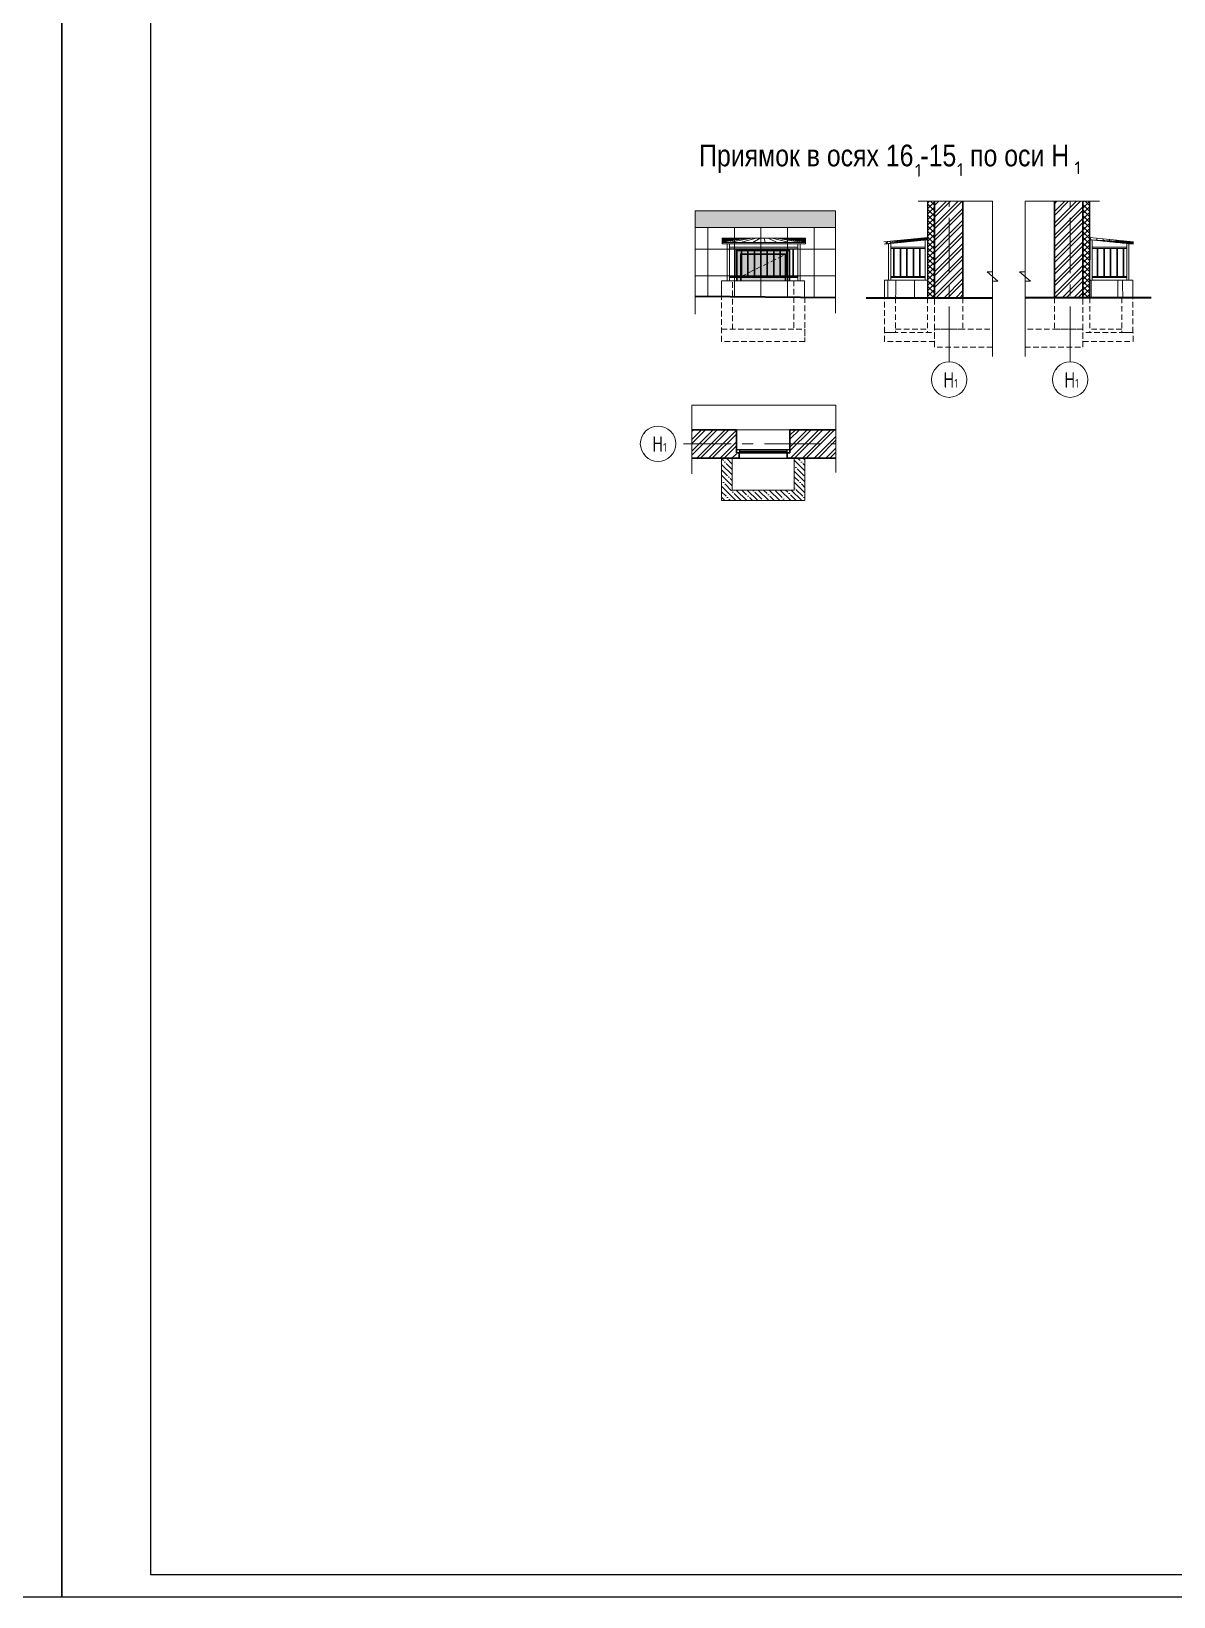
# Model space of a CAD drawing. Header units: millimetres. Extents: x -136099598 to 9192475, y 0 to 779331.
# Drawn here: x -246360 to -220567, y 242529 to 277872 of the extents above; entities that cross this region are included whole.
import ezdxf

# ---------------------------------------------------------------- set-up
doc = ezdxf.new("R2010")
doc.units = ezdxf.units.MM
doc.header["$MEASUREMENT"] = 0
doc.linetypes.add('01_base$0$DASHED2', pattern=[0.375, 0.25, -0.125])
doc.linetypes.add('CENTER', pattern=[2, 1.25, -0.25, 0.25, -0.25])
doc.layers.get('0').update_dxf_attribs({"color": 250, "lineweight": 9})
for name, color, linetype, lineweight, true_color in [('!_Окно_00_Штрих_Стекло', 7, 'Continuous', 0, 0x737373), ('RAL 7016', 7, 'Continuous', 0, 0x383e42), ('RAL 90 10', 7, 'Continuous', 0, 0xf1ece1)]:
    doc.layers.add(name, color=color, linetype=linetype, lineweight=lineweight, true_color=true_color)
for name, color, linetype, lineweight in [('!_Цоколь', 7, 'Continuous', 0), ('АР_МосжилНии_Стены', 202, 'Continuous', 30), ('АР_Навесной фасад', 5, 'Continuous', 5), ('АР_Окна', 4, 'Continuous', 0), ('АР_Оси', 193, 'Continuous', 9), ('АР_Сущ Несущая стена', 202, 'Continuous', 30), ('АР_тонкая линия', 250, 'Continuous', 0), ('АР_Утеплитель', 250, 'Continuous', 9), ('АР_Штриховка кирпич', 250, 'Continuous', 9), ('АР_Штриховка монолит', 250, 'Continuous', 9), ('Ограждение', 250, 'Continuous', 9), ('пунктир', 251, 'Continuous', 13)]:
    doc.layers.add(name, color=color, linetype=linetype, lineweight=lineweight)
for name, color, linetype in [('_RAMKA', 7, 'Continuous'), ('PDF _0', 7, 'Continuous'), ('АР_новое окно', 160, 'Continuous')]:
    doc.layers.add(name, color=color, linetype=linetype)
doc.styles.add('Arial', font='ARIALN.TTF')
doc.styles.add('PDF ISOCPEUR', font='isocpeur.ttf')
doc.styles.add('ГОСТ 2.304', font='isocpeur.ttf', dxfattribs={"width": 0.7})
pattern_1 = [(45, (0, 0), (-132.5825214724777, 132.5825214724777), []), (45, (88.38834750000001, 0), (-132.5825214724777, 132.5825214724777), [])]

# ---------------------------------------------------------------- blocks, each defined once
blk = doc.blocks.new('A$Cdfe5a1b4')
at = {"layer": 'RAL 7016', "ltscale": 100, "true_color": 0x000000, "transparency": 33554687}
h = blk.add_hatch(dxfattribs=at)
h.set_pattern_fill('ANSI32', color=18, scale=400, angle=45)
h.set_pattern_definition([(90, (8363977705.788671, 936048060.8227469), (-150, 0), []), (90, (8363977755.788671, 936048110.8227468), (-150, 0), [])])
h.paths.add_polyline_path([(-118.3840542095568, 960.0836389507749), (1762.629831267994, 960.049169541744), (1762.629831267994, 860.9484251750982), (-118.3840542095568, 860.9828945841291)])
at = {"ltscale": 150}
blk.add_line((-118.3840542095568, 960.1355539663346), (1762.629831267994, 959.9482513318653), dxfattribs=at)
blk.add_lwpolyline([(-118.3840542095568, 860.8829772915342), (1762.569256028206, 860.8829772915342), (1762.569256028206, 828.4502151925699), (-118.3840542095568, 828.4502151925699)], close=True, dxfattribs=at)
at = {"layer": 'Ограждение', "ltscale": 50}
for points in [[(1762.629831267994, 960.0991281880415), (1762.629831267994, 860.8984665288008), (-118.3840542095568, 860.8829772915342), (-118.3840542095568, 960.0836389507749)], [(50, 828.4502151969355), (0, 828.4502151969355), (0, 0), (50, 0)], [(1595.617523735404, 828.4502151925699), (1645.617523735396, 828.4502151925699), (1645.617523735396, -4.365574568510056e-09), (1595.617523735404, -4.365574568510056e-09)]]:
    blk.add_lwpolyline(points, close=True, dxfattribs=at)
at = {"layer": 'Ограждение'}
for points in [[(1595.617523735404, 720.9569883093474), (50, 720.9579441418173)], [(1595.617523735404, 756.9321599050936), (50.014892578125, 756.9855275024893)], [(165.2247277528238, 95.1212096531525), (165.2223236740554, 720.9577232787268)], [(181.2223236740554, 720.9578629920142), (181.2247277528238, 95.1212096531525), (181.2247277528238, 95.1212096531525)], [(311.2246146338422, 95.03784776328382), (311.2222105550737, 720.8743612696488)], [(327.2222105550737, 720.8745009829362), (327.2246146338422, 95.03784776328382), (327.2246146338422, 95.03784776328382)], [(457.2245947027004, 95.00326643727249), (457.222190623932, 720.8397799436375)], [(473.222190623932, 720.8399196569248), (473.2245947027004, 95.00326643727249), (473.2245947027004, 95.00326643727249)], [(603.2244810323518, 95.0634378406645), (603.2220769535834, 720.8999513470295)], [(619.2220769535834, 720.9000910603169), (619.2244810323518, 95.0634378406645), (619.2244810323518, 95.0634378406645)], [(749.2244611012101, 95.02885651465317), (749.2220570224416, 720.8653700210182)], [(765.2220570224416, 720.8655097343055), (765.2244611012101, 95.02885651465317), (765.2244611012101, 95.02885651465317)], [(895.2243476288514, 95.03748660931228), (895.221943550083, 720.8740001156773)], [(911.221943550083, 720.8741398289646), (911.2243476288514, 95.03748660931228), (911.2243476288514, 95.03748660931228)], [(1041.22432769771, 95.00290528330095), (1041.221923618941, 720.839418789666)], [(1057.221923618941, 720.8395585029533), (1057.22432769771, 95.00290528330095), (1057.22432769771, 95.00290528330095)], [(1187.224214126356, 95.03730603232646), (1187.221810047587, 720.8738195386915)], [(1203.221810047587, 720.8739592519788), (1203.224214126356, 95.03730603232646), (1203.224214126356, 95.03730603232646)], [(1333.224194195214, 95.00272470631512), (1333.221790116446, 720.8392382126801)], [(1349.221790116446, 720.8393779259675), (1349.224194195214, 95.00272470631512), (1349.224194195214, 95.00272470631512)], [(1479.224080524865, 95.06289610970714), (1479.221676446097, 720.8994096160721)], [(1495.221676446097, 720.8995493293595), (1495.224080524865, 95.06289610970714), (1495.224080524865, 95.06289610970714)], [(1595.617523735404, 70.21666826202794), (50, 69.96407551236915), (50, 94.96407551236915), (1595.617523735404, 95.16493944807875)]]:
    blk.add_lwpolyline(points, dxfattribs=at)
blk = doc.blocks.new('*U264')
at = {"layer": 'АР_новое окно', "lineweight": 20}
for p, q in [((-2.913225216616411e-12, 1209.884958230897), (-70.00000000000293, 1209.884958230897)), ((0, -1.70530256582424e-13), (-70, -1.70530256582424e-13))]:
    blk.add_line(p, q, dxfattribs=at)
at = {"layer": 'АР_новое окно'}
for p, q in [((-70.00000000000293, 1209.884958230897), (-70, -1.70530256582424e-13)), ((-70, -1.70530256582424e-13), (-70.00000000000293, 1209.884958230897)), ((-2.756905814749189e-12, 1139.884958230897), (-70.00000000000276, 1139.884958230911)), ((-35.00000000000276, 1139.884958230897), (-34.99999999981099, 69.99999999999991)), ((-2.913225216616411e-12, 1209.884958230897), (0, 0)), ((-1.56319401867222e-13, 70.00000000001455), (-70.00000000000017, 69.99999999999983))]:
    blk.add_line(p, q, dxfattribs=at)

msp = doc.modelspace()

# ---------------------------------------------------------------- hatches: boundary and pattern name
at = {"layer": '!_Окно_00_Штрих_Стекло'}
h = msp.add_hatch(color=256, dxfattribs=at)
h.dxf.hatch_style = 1
h.set_gradient(color1=(70, 92, 124), color2=(219, 225, 235), name='CURVED')
h.paths.add_polyline_path([(-230335.2172265558, 272831.355524503), (-229336.0479341116, 272831.3498756028), (-229336.0447256836, 272241.0736745326), (-230335.2172265558, 272241.0736745339)])
at = {"layer": '!_Цоколь', "lineweight": 0, "ltscale": 5, "true_color": 0x636466}
h = msp.add_hatch(dxfattribs=at)
h.set_pattern_fill('ANSI37', color=251, scale=4800, angle=44.99999999999999)
h.set_pattern_definition([(90, (-188486.1791796558, 6549.710419228068), (-600, 1.13686837721616e-13), []), (180, (-188486.1791796558, 6549.710419228068), (-1.70530256582424e-13, -600), [])])
h.paths.add_polyline_path([(-231369.5281140137, 273439.4400263124), (-228204.8081385761, 273439.8087547452), (-228205.0052978375, 271860.259241204), (-231369.8663043837, 271890.938250394)])
h = msp.add_hatch(dxfattribs=at)
h.set_pattern_fill('ANSI37', color=251, scale=4800, angle=44.99999999999999)
h.set_pattern_definition([(90, (-188022.4418541729, 6481.203707293316), (-600, 1.13686837721616e-13), []), (180, (-188022.4418541729, 6481.203707293316), (-1.70530256582424e-13, -600), [])])
h.paths.add_polyline_path([(-226124.9668159118, 272255.5003135416), (-227093.3540899561, 272255.8968368456), (-227092.9913863949, 271855.2488370478), (-226125.9867371444, 271855.3803115198)])
h = msp.add_hatch(dxfattribs=at)
h.set_pattern_fill('ANSI37', color=251, scale=4800, angle=44.99999999999999)
h.set_pattern_definition([(90, (-179829.3058477422, 6481.203707293316), (-600, 1.13686837721616e-13), []), (180, (-179829.3058477422, 6481.203707293316), (-1.70530256582424e-13, -600), [])])
h.paths.add_polyline_path([(-222457.8438842459, 272241.0355732309), (-221489.4566102015, 272241.4320965349), (-221489.8080479022, 271855.2488370478), (-222456.8126971527, 271855.3803115198)])
at = {"layer": 'RAL 7016', "ltscale": 100, "true_color": 0x000000, "transparency": 33554687}
h = msp.add_hatch(dxfattribs=at)
h.set_pattern_fill('ANSI32', color=18, scale=400, angle=45)
h.set_pattern_definition([(90, (8363737861.323489, 936320206.3844885), (-150, 0), []), (90, (8363737911.323489, 936320256.3844883), (-150, 0), [])])
h.paths.add_polyline_path([(-226124.9555508, 273216.1726146633), (-227110.2106722848, 273115.5771456029), (-227106.5978471651, 273065.9637222965), (-226124.9555505644, 273166.0442152796)])
h = msp.add_hatch(dxfattribs=at)
h.set_pattern_fill('ANSI32', color=18, scale=400, angle=45)
h.set_pattern_definition([(90, (8363746054.459496, 936320206.3844885), (-150, 0), []), (90, (8363746104.459496, 936320256.3844883), (-150, 0), [])])
h.paths.add_polyline_path([(-222457.8438834971, 273216.1726146633), (-221472.5887620124, 273115.5771456029), (-221476.2015871321, 273065.9637222965), (-222457.8438837327, 273166.0442152796)])
at = {"layer": 'RAL 7016', "ltscale": 100, "transparency": 33554687}
h = msp.add_hatch(color=256, dxfattribs=at)
h.dxf.hatch_style = 1
h.paths.add_polyline_path([(-230440.1252856833, 272944.2679305136), (-229232.1305400832, 272944.2679305136), (-229232.130540395, 272241.073674534), (-230440.1252856833, 272241.0736745353)])
h.paths.add_polyline_path([(-230334.0010886698, 272830.3676204467), (-230335.2172268673, 272241.0736745339), (-229336.0447259951, 272241.073674534), (-229334.8285877976, 272832.3361828266)])
at = {"layer": 'RAL 90 10', "ltscale": 100, "transparency": 33554687}
h = msp.add_hatch(color=256, dxfattribs=at)
h.dxf.hatch_style = 1
h.paths.add_polyline_path([(-231369.5469109855, 273816.4621074504), (-228205.0052978375, 273816.4621074504), (-228205.0035150996, 273439.7775088156), (-231369.5451282477, 273439.4712722758)])
at = {"layer": 'АР_Утеплитель', "ltscale": 100}
h = msp.add_hatch(dxfattribs=at)
h.set_pattern_fill('ANSI37', color=256, scale=700)
h.set_pattern_definition([(45, (-1211500.318968356, 306156.3873322093), (-61.87184335382291, 61.87184335382291), []), (135, (-1211500.318968356, 306156.3873322093), (-61.87184335382291, -61.8718433538229), [])])
h.paths.add_polyline_path([(-225964.955550564, 271855.2201511716), (-226114.9555505645, 271855.2201511716), (-226114.9555505645, 272079.2424206579), (-225964.9555505639, 272079.2424206579)])
h.paths.add_polyline_path([(-225964.9555505637, 274033.0631509345), (-226114.9555505645, 274033.0631509345), (-226114.9555505645, 272079.2424206579), (-225964.9555505638, 272079.2424206579)])
h = msp.add_hatch(dxfattribs=at)
h.set_pattern_fill('ANSI37', color=256, scale=700)
h.set_pattern_definition([(45, (-1203307.182961925, 306156.3873322093), (-61.87184335382291, 61.87184335382291), []), (135, (-1203307.182961925, 306156.3873322093), (-61.87184335382291, -61.8718433538229), [])])
h.paths.add_polyline_path([(-222617.8438837331, 271855.2201511716), (-222467.8438837326, 271855.2201511716), (-222467.8438837326, 272079.2424206579), (-222617.8438837332, 272079.2424206579)])
h.paths.add_polyline_path([(-222467.8438837326, 274033.0631509345), (-222617.8438837335, 274033.0631509345), (-222617.8438837334, 272079.2424206579), (-222467.8438837326, 272079.2424206579)])
at = {"layer": 'АР_Штриховка кирпич', "ltscale": 100}
h = msp.add_hatch(dxfattribs=at)
h.set_pattern_fill('ANSI32', color=256, scale=500)
h.set_pattern_definition([(45, (-1186386.82848706, 347751.3513315426), (-132.5825214724777, 132.5825214724777), []), (45, (-1186298.44013956, 347751.3513315426), (-132.5825214724777, 132.5825214724777), [])])
h.paths.add_polyline_path([(-225689.5819274923, 274033.0631509345), (-225964.9534149506, 274033.0631509345), (-225964.9567385367, 271855.2201511716), (-225324.9567385368, 271855.2201511716), (-225324.9555505639, 274034.0452774829)])
h = msp.add_hatch(dxfattribs=at)
h.set_pattern_fill('ANSI32', color=256, scale=500)
h.set_pattern_definition([(45, (-296595.6031414952, 5832.96174222359), (-132.5825214724777, 132.5825214724777), []), (45, (-296507.2147939952, 5832.96174222359), (-132.5825214724777, 132.5825214724777), [])])
h.paths.add_polyline_path([(-223257.8426957604, 271855.2201511716), (-222617.8426957604, 271855.2201511716), (-222617.8469334407, 274033.0631509345), (-223257.8469334407, 274033.0631509345)])
h = msp.add_hatch(dxfattribs=at)
h.set_pattern_fill('ANSI32', color=256, scale=500)
h.set_pattern_definition(pattern_1)
h.paths.add_polyline_path([(-231444.1811395116, 268873.3332032866), (-231444.1811395116, 268233.5293395625), (-230440.1252856833, 268233.5293395625), (-230440.1252856833, 268873.3332032866)])
h = msp.add_hatch(dxfattribs=at)
h.set_pattern_fill('ANSI32', color=256, scale=500)
h.set_pattern_definition(pattern_1)
h.paths.add_polyline_path([(-229230.2403274523, 268873.3332032866), (-229230.2403274523, 268233.5293395626), (-228192.6024167867, 268233.5293395626), (-228192.6024167867, 268873.3332032866)])
at = {"layer": 'АР_Штриховка монолит', "ltscale": 100}
h = msp.add_hatch(dxfattribs=at)
h.set_pattern_fill('ANSI35', color=256, scale=700, angle=-90.00000000000001)
h.set_pattern_definition([(315, (-333782.7789476328, -48389.39782216796), (123.7436867076458, 123.7436867076458), []), (315, (-333782.7789476328, -48513.14150866796), (123.7436867076458, 123.7436867076458), [218.75, -43.75, 0, -43.75])])
h.paths.add_polyline_path([(-230535.1252856832, 267515.1310490726), (-229135.2403274523, 267515.1310490726), (-229135.2403274523, 268233.5293395624), (-228895.2403274523, 268233.5293395624), (-228895.2403274523, 267275.1310490726), (-230775.1252856832, 267275.1310490726), (-230775.1252856832, 268233.5293395624), (-230535.1252856832, 268233.5293395624)])

# ---------------------------------------------------------------- linework, layer by layer
at = {"color": 18, "ltscale": 150, "true_color": 0x000000}
for p, q in [((-231369.5469109855, 273439.6246415185, 0.01513909564348775), (-228195.17130288, 273439.6246415185, 0.01513908680205883)), ((-226124.9556112622, 272256.0757477261, 0.02316489267187039), (-227094.1091801983, 272255.3208232097, 0.07681630583060994)), ((-222457.843823035, 272256.0757477261, 0.02316489267187039), (-221488.6902540988, 272255.3208232097, 0.07681630583060994))]:
    msp.add_line(p, q, dxfattribs=at)
for points in [[(-226339.7813189399, 274033.0631509345), (-224658.9962360009, 274033.0631509345), (-224658.9961464493, 270531.1166419096)], [(-222243.0181153572, 274033.0631509345), (-223923.8031982963, 274033.0631509345), (-223923.8031087447, 270531.1166421311)], [(-224658.9962360009, 272227.4594657853), (-224536.1665110557, 272227.4594657853), (-224781.8168893267, 272441.5217006746), (-224658.9962360009, 272441.5217006746)], [(-223923.8031982963, 272227.4594657853), (-223800.9734733512, 272227.4594657853), (-224046.6238516222, 272441.5217006746), (-223923.8031982963, 272441.5217006746)]]:
    msp.add_lwpolyline(points, dxfattribs=at)
at = {"color": 18, "ltscale": 150, "true_color": 0x000000, "elevation": 0.09141847124820246}
for points in [[(-231369.5469109855, 271486.856192097), (-231369.5469109855, 273816.4621074504), (-228205.0052978375, 273816.4621074504), (-228205.0052978375, 271511.1855375875)], [(-228192.6024167867, 267913.2704732056), (-228192.6024167867, 269428.0476335624), (-231444.1811395116, 269428.0476335624), (-231444.1811395116, 267882.2116839552)]]:
    msp.add_lwpolyline(points, dxfattribs=at)
at = {"ltscale": 100, "elevation": 0.09141847124820246}
for points in [[(-230440.1252856833, 272241.0736745353), (-230440.1252856833, 272934.2679306252), (-229232.1305400832, 272934.2679306252), (-229232.1305400832, 272241.0736745354)], [(-230420.1252856833, 272241.0736745353), (-230420.1252856833, 272914.2679306252), (-229252.1305400832, 272914.2679306252), (-229252.1305400832, 272241.0736745354)], [(-229321.2094740189, 272241.0736745354), (-229321.0486781232, 272846.3476126995), (-230350.2211789955, 272846.3476126995), (-230350.3819748911, 272241.0736745353)], [(-229336.0447256836, 272241.0736745354), (-229336.0447256836, 272831.3476154252), (-230335.2172265558, 272831.355524503), (-230335.2172265558, 272241.0736745353)]]:
    msp.add_lwpolyline(points, dxfattribs=at)
at = {"ltscale": 150}
msp.add_lwpolyline([(-230775.1252856832, 272241.0736745365), (-228899.2430295679, 272241.0736745314), (-228899.5428559369, 271866.9858111856), (-230775.1252856832, 271885.3352506995)], close=True, dxfattribs=at)
at = {"ltscale": 150, "elevation": -0.2832807044394608}
for points in [[(-228895.2403274523, 268233.5293395624), (-228895.2403274523, 267275.1310490726), (-230775.1252856832, 267275.1310490726), (-230775.1252856832, 268233.5293395624)], [(-229135.2403274523, 268233.5293395624), (-229135.2403274523, 267515.1310490726), (-230535.1252856832, 267515.1310490726), (-230535.1252856832, 268233.5293395624)]]:
    msp.add_lwpolyline(points, dxfattribs=at)
at = {"layer": '_RAMKA', "ltscale": 100}
for points in [[(-245672.6229484454, 242529.0014999993), (-245672.6229484454, 326529.0014999993), (-366572.0648372048, 326529.0014999993), (-366572.0648372048, 242529.0014999993)], [(-126872.6229484454, 242529.0014999993), (-126872.6229484454, 326529.0014999993), (-245672.6229484454, 326529.0014999993), (-245672.6229484454, 242529.0014999993)], [(-127372.6229484454, 243029.0014999993), (-127372.6229484454, 326029.0014999993), (-243672.6229484454, 326029.0014999993), (-243672.6229484454, 243029.0014999993)]]:
    msp.add_lwpolyline(points, close=True, dxfattribs=at)
at = {"layer": 'PDF _0', "lineweight": 0}
for p, q in [((-226124.9555508, 273216.1726146633, -2.026090029083605e-08), (-227110.2106722848, 273115.5771456029, 0.0365025212245509)), ((-226124.9555498451, 271855.2201511717, 0.0324733254268017), (-226124.9555505644, 273216.1728027243)), ((-222457.8438844521, 271855.2201511717, 0.0324733254268017), (-222457.8438837327, 273216.1728027243)), ((-222457.8438834971, 273216.1726146633, -2.026090029083605e-08), (-221472.5887620124, 273115.5771456029, 0.0365025212245509)), ((-226135.1135481885, 273165.502199416, 0.09141847124820246), (-227106.8291584839, 273065.6916230095, 0.0365025212245509)), ((-222447.6858861087, 273165.502199416, 0.09141847124820246), (-221475.9702758132, 273065.6916230095, 0.0365025212245509)), ((-230440.1252856833, 272341.0736745325, 0.1718625261060949), (-229858.5125620947, 272341.0736745325, 0.1718625261060949)), ((-227094.1083392168, 272255.3208238648, 0.0768162592746846), (-227093.8102916545, 271856.0995038779, 0.0307098544462476)), ((-221488.6910950803, 272255.3208238648, 0.0768162592746846), (-221488.9891426426, 271856.0995038779, 0.0307098544462476))]:
    msp.add_line(p, q, dxfattribs=at)
at = {"layer": 'АР_МосжилНии_Стены', "ltscale": 100}
for p, q in [((-230440.1252856833, 268352.2470230182, 0.09141847124820246), (-230440.1252856833, 268873.3332032865, 0.09141847124820246)), ((-229230.2403274524, 268352.2470230183, 0.09141847124820246), (-229230.2403274524, 268873.3332032866, 0.09141847124820246)), ((-230375.1252856833, 268352.2470230182, 0.09141847124820246), (-230440.1252856833, 268352.2470230182, 0.09141847124820246)), ((-230375.1252856833, 268352.2470230183, 0.09141847124820246), (-230375.1252856833, 268233.3332032865, 0.09141847124820246)), ((-229230.2403274524, 268352.2470230183, 0.09141847124820246), (-229295.2403274524, 268352.2470230183, 0.09141847124820246)), ((-229295.2403274524, 268352.2470230183, 0.09141847124820246), (-229295.2403274524, 268233.3332032865, 0.09141847124820246))]:
    msp.add_line(p, q, dxfattribs=at)
at = {"layer": 'АР_МосжилНии_Стены', "ltscale": 100, "elevation": -0.2832807044394608}
for points in [[(-230440.1252856833, 268873.3332032866), (-231444.1811395116, 268873.3332032866)], [(-228192.6024167867, 268873.3332032866), (-229230.2403274524, 268873.3332032866)], [(-231444.1811395116, 268233.5293395624), (-230375.1252856833, 268233.5293395624)], [(-229295.2403274524, 268233.5293395624), (-228192.6024167867, 268233.5293395624)]]:
    msp.add_lwpolyline(points, dxfattribs=at)
at = {"layer": 'АР_Навесной фасад', "ltscale": 100}
for p, q in [((-226124.9555505644, 271855.2201511716), (-226124.9555505644, 274029.2328573951)), ((-226114.9555505644, 271855.2201511716), (-226114.9555505644, 274034.0452774829)), ((-222467.8438837327, 271855.2201511716), (-222467.8438837327, 274034.0452774829)), ((-222457.8438837327, 271855.2201511716), (-222457.8438837327, 274029.2328573951))]:
    msp.add_line(p, q, dxfattribs=at)
at = {"layer": 'АР_новое окно'}
msp.add_line((-230375.1252856833, 268233.3332032865, 0.09141847124820246), (-229295.2403274524, 268233.3332032865, 0.09141847124820246), dxfattribs=at)
at = {"layer": 'АР_Окна', "lineweight": 15, "ltscale": 100}
msp.add_line((-229230.2403274524, 268873.3332032866, 0.09141847124820246), (-230440.1252856833, 268873.3332032865, 0.09141847124820246), dxfattribs=at)
at = {"layer": 'АР_Оси', "color": 6, "linetype": 'CENTER', "ltscale": 1000}
msp.add_line((-231809.4931169334, 268560.1453418371, -0.2832807044394608), (-228192.6024167867, 268560.1453418371, -0.2832807044394608), dxfattribs=at)
at = {"layer": 'АР_Сущ Несущая стена', "ltscale": 100}
for p, q in [((-225964.9555505639, 271855.2201511716), (-225964.9555505637, 274034.0452774829)), ((-225324.9555505639, 271855.2201511716), (-225324.9555505639, 274034.0452774829)), ((-223257.8438837332, 271855.2201511716), (-223257.8438837332, 274034.0452774829)), ((-222617.8438837333, 271855.2201511716), (-222617.8438837334, 274034.0452774829))]:
    msp.add_line(p, q, dxfattribs=at)
at = {"layer": 'АР_тонкая линия', "color": 3, "lineweight": 40, "ltscale": 100}
for p, q in [((-231369.5469109855, 271891.2127211134, 0.09141847124820246), (-228205.0052978375, 271860.259241204, 0.09141847124820246)), ((-227507.8189894792, 271855.2201511716, 0.0631059453583257), (-224658.9962360009, 271855.2201511716)), ((-221074.980444818, 271855.2201511716, 0.0631059453583257), (-223923.8031982963, 271855.2201511716))]:
    msp.add_line(p, q, dxfattribs=at)
at = {"layer": 'Ограждение', "ltscale": 50}
for points, elevation in [([(-226954.6756118149, 273083.8796505219), (-227004.6756118149, 273083.8796505219), (-227004.6756118149, 272255.429435325), (-226954.6756118149, 272255.429435325)], 0.06909739705772053), ([(-226176.3386449956, 273163.8008585274), (-226126.3386449956, 273163.8008585274), (-226124.9555500512, 272256.0355732414), (-226174.9555500512, 272256.0355732414)], 0.02316489267187039), ([(-222406.4607893015, 273163.8008585274), (-222456.4607893015, 273163.8008585274), (-222457.8438842458, 272256.0355732414), (-222407.8438842458, 272256.0355732414)], 0.02316489267187039), ([(-221628.1238224822, 273083.8796505219), (-221578.1238224822, 273083.8796505219), (-221578.1238224822, 272255.429435325), (-221628.1238224822, 272255.429435325)], 0.06909739705772053)]:
    msp.add_lwpolyline(points, close=True, dxfattribs=dict(at, elevation=elevation))
at = {"layer": 'Ограждение', "elevation": 0.07586682732770025}
for points in [[(-226954.6756118149, 273000.6006128217), (-226175.3089037538, 273000.6539804191)], [(-226954.6756118149, 272964.6254412259), (-226175.2940111756, 272964.6263970584)], [(-226890.5160681981, 272964.5339626509), (-226890.5184722769, 272338.6973094313), (-226890.5184722769, 272338.6973094313)], [(-226874.5184722769, 272338.6973094313), (-226874.5160681981, 272964.5338229376)], [(-226744.5160881292, 272964.5685439769), (-226744.518492208, 272338.7318907573), (-226744.518492208, 272338.7318907573)], [(-226728.518492208, 272338.7318907573), (-226728.5160881292, 272964.5684042636)], [(-226598.5162017996, 272964.5083725735), (-226598.5186058783, 272338.6717193539), (-226598.5186058783, 272338.6717193539)], [(-226582.5186058783, 272338.6717193539), (-226582.5162017996, 272964.5082328602)], [(-226452.5162217307, 272964.5429538995), (-226452.5186258095, 272338.7063006799), (-226452.5186258095, 272338.7063006799)], [(-226436.5186258095, 272338.7063006799), (-226436.5162217307, 272964.5428141863)], [(-226306.5163348497, 272964.6263159086), (-226306.5187389284, 272338.7896625698), (-226306.5187389284, 272338.7896625698)], [(-226290.5187389284, 272338.7896625698), (-226290.5163348497, 272964.6261761953)], [(-221628.1238224822, 272964.6254412259), (-222407.5054231215, 272964.6263970584)], [(-221628.1238224822, 273000.6006128217), (-222407.4905305434, 273000.6539804191)], [(-222292.2806953687, 272338.7896625698), (-222292.2830994474, 272964.6261761953)], [(-222276.2830994474, 272964.6263159086), (-222276.2806953687, 272338.7896625698), (-222276.2806953687, 272338.7896625698)], [(-222146.2808084877, 272338.7063006799), (-222146.2832125664, 272964.5428141863)], [(-222130.2832125664, 272964.5429538995), (-222130.2808084877, 272338.7063006799), (-222130.2808084877, 272338.7063006799)], [(-222000.2808284188, 272338.6717193539), (-222000.2832324976, 272964.5082328602)], [(-221984.2832324976, 272964.5083725735), (-221984.2808284188, 272338.6717193539), (-221984.2808284188, 272338.6717193539)], [(-221854.2809420892, 272338.7318907573), (-221854.2833461679, 272964.5684042636)], [(-221838.2833461679, 272964.5685439769), (-221838.2809420892, 272338.7318907573), (-221838.2809420892, 272338.7318907573)], [(-221708.2809620203, 272338.6973094313), (-221708.2833660991, 272964.5338229376)], [(-221692.2833660991, 272964.5339626509), (-221692.2809620203, 272338.6973094313), (-221692.2809620203, 272338.6973094313)], [(-226954.6756118149, 272313.8851211786), (-226175.2940111756, 272313.632528429), (-226175.2940111756, 272338.632528429), (-226954.6756118149, 272338.8333923647)], [(-221628.1238224822, 272313.8851211786), (-222407.5054231215, 272313.632528429), (-222407.5054231215, 272338.632528429), (-221628.1238224822, 272338.8333923647)]]:
    msp.add_lwpolyline(points, dxfattribs=at)
at = {"layer": 'пунктир', "linetype": '01_base$0$DASHED2', "ltscale": 500}
for p, q in [((-226124.9555505644, 271855.2201511716), (-226124.9557294188, 271073.1964396301, 0.07260743643261447)), ((-222457.8438837327, 271855.2201511716, -0.09141847124820246), (-222457.8435148996, 271073.1964396301, -0.01881103481558799)), ((-226845.285394722, 271143.19653852), (-226124.9557194583, 271143.1964388177, 0.05699087567524111)), ((-221737.5138495963, 271143.19653852, -0.09141847124820246), (-222457.84352486, 271143.1964388177, -0.03442759557296135))]:
    msp.add_line(p, q, dxfattribs=at)
for points, elevation in [([(-230335.2172265558, 272336.3479841459), (-230335.2172265558, 272336.3479841459), (-229336.0447256836, 272831.3476154252)], 0.09141847124820246), ([(-226844.4235766454, 271852.0546932237), (-226842.6070751808, 272255.5011523343), (-226842.6070751808, 272255.5011523343), (-226844.4235766454, 271852.0546932237)], -0.4687352712295618), ([(-221718.3758576517, 271852.0546932237), (-221720.1923591163, 272255.5011523343), (-221720.1923591163, 272255.5011523343), (-221718.3758576517, 271852.0546932237)], -0.4687352712295618)]:
    msp.add_lwpolyline(points, dxfattribs=dict(at, elevation=elevation))
for points in [[(-230525.4397476505, 272241.1074478279), (-229145.1933184327, 272241.0399060355), (-229145.1926773326, 271143.197128076), (-230525.438694657, 271143.1960581985)], [(-230775.1252856832, 271885.3352506995), (-228895.3896381221, 271866.9858111856), (-228895.1102683321, 270871.6982832898), (-230775.1445372327, 270871.6960569634)], [(-225964.9555505639, 271855.2201511716), (-225324.9555505639, 271855.2201511716), (-225324.9554555745, 271143.1964166717), (-225964.9554555745, 271143.1964166717)], [(-222617.8437887439, 271143.1964166717), (-223923.8031033069, 271143.1964166717), (-223923.8031033069, 270743.3589339242), (-222617.8437887439, 270743.3589339242)], [(-221485.0579892591, 271073.1965787018), (-222617.8432603829, 271073.1964166736), (-222617.8437887439, 270871.6993964529), (-221485.0585176201, 270871.6971701265)]]:
    msp.add_lwpolyline(points, close=True, dxfattribs=at)
for points, elevation in [([(-227093.8102916545, 271856.0995038779), (-226845.2853380404, 271856.0995038779), (-226845.2853961359, 271073.1965603656), (-227093.81034975, 271073.1965603656)], 0.0307098544462476), ([(-222617.8438837333, 271855.2201511716), (-223257.8438837332, 271855.2201511716), (-223257.8437887438, 271143.1964166717), (-222617.8437887439, 271143.1964166717)], -0.09141847124820246), ([(-221488.9891426426, 271856.0995038779), (-221737.5140962568, 271856.0995038779), (-221737.5138481824, 271073.1965603656), (-221488.9888945683, 271073.1965603656)], -0.06070861680195486), ([(-230775.1252856832, 271143.1961791746), (-228895.1295198816, 271143.1972770236), (-228895.1295198816, 270871.6989132284), (-230775.1252856832, 270871.6954270248)], 0.01827710153808793), ([(-225964.9554555745, 271143.1964166717), (-224658.9961410114, 271143.1964166717), (-224658.9961410114, 270743.3589339242), (-225964.9554555745, 270743.3589339242)], 0.09141847124820246), ([(-227097.7412550593, 271073.1965787018), (-225964.9559839354, 271073.1964166736), (-225964.9554555745, 270871.6993964529), (-227097.7407266983, 270871.6971701265)], 0.09141847124820246)]:
    msp.add_lwpolyline(points, close=True, dxfattribs=dict(at, elevation=elevation))

# ---------------------------------------------------------------- block references
at = {"ltscale": 150}
msp.add_blockref('A$Cdfe5a1b4', (-230645.7288943531, 272241.0736745361, 0.1096955727862904), dxfattribs=at)
at = {"layer": 'АР_новое окно', "xscale": -1, "rotation": 270}
msp.add_blockref('*U264', (-230440.1252856833, 268422.2470230182, 0.09141847124820246), dxfattribs=at)

# ---------------------------------------------------------------- texts
at = {"style": 'Arial'}
msp.add_text('Приямок в осях 16 -15  по оси Н', height=489.4366717920499, dxfattribs=at).set_placement((-231283.5777881765, 274823.2460931703))
at = {"layer": 'PDF _0', "color": 18, "lineweight": 0, "true_color": 0x000000, "char_height": 288.7427781535643, "attachment_point": 7, "style": 'PDF ISOCPEUR'}
for insert in [(-226408.5113397068, 274587.8037277563), (-225456.4087196919, 274603.4674374028), (-222806.7455722838, 274645.8957687006)]:
    msp.add_mtext('1', dxfattribs=dict(at, insert=insert))

# ---------------------------------------------------------------- next in the draw order: texts
at = {"layer": 'АР_Оси', "color": 6, "linetype": 'CENTER', "ltscale": 1000, "char_height": 350, "width": 528.820167331025, "attachment_point": 1, "line_spacing_factor": 1.149209049011902, "style": 'ГОСТ 2.304', "bg_fill": 2}
for insert in [(-225768.7068422479, 270175.5901161684), (-223038.0313590956, 270175.5901161684, -0.09141847124820246), (-232342.637018417, 268728.2323182648, -0.3746991756876633)]:
    msp.add_mtext('{\\W0.8;Н\\H0.57143x;1}', dxfattribs=dict(at, insert=insert))

# ---------------------------------------------------------------- next in the draw order: linework, layer by layer
at = {"layer": 'АР_Оси', "color": 6, "linetype": 'CENTER', "ltscale": 1000}
for p, q in [((-225635.5629407642, 270407.5031397407, 0.09141847124820246), (-225635.5629407642, 274033.0631509345, 0.09141847124820246)), ((-222904.887457612, 270407.5031397407), (-222904.887457612, 274033.0631509345))]:
    msp.add_line(p, q, dxfattribs=at)
at = {"layer": 'АР_Оси', "color": 6, "linetype": 'ByBlock', "ltscale": 1000}
for centre in [(-225635.5629407642, 270007.5031397407, 0.09141847124820246), (-222904.887457612, 270007.5031397407), (-232209.4931169334, 268560.1453418371, -0.2832807044394608)]:
    msp.add_circle(centre, 400, dxfattribs=at)

doc.saveas('drawing.dxf')
